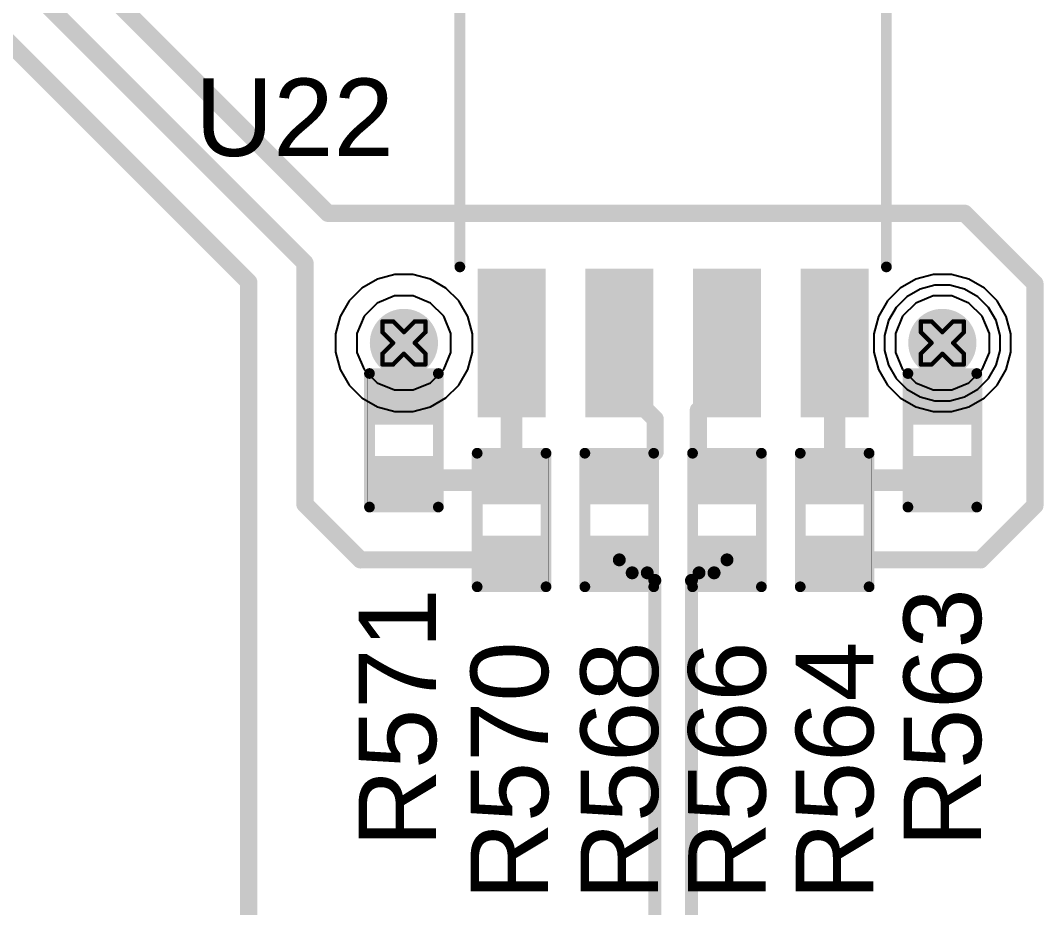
# Model space of a CAD drawing. Header units: inches. Extents: x 0 to 5379, y 0 to 5429.
# Drawn here: x 142.04 to 154.1, y 118.15 to 128.61 of the extents above; entities that cross this region are included whole.
import ezdxf

# ---------------------------------------------------------------- set-up
doc = ezdxf.new("R2010")
doc.units = ezdxf.units.IN
for name, color, linetype in [('Bottom Layer', 5, 'Continuous'), ('Bottom Solder', 6, 'Continuous'), ('Drill Drawing', 1, 'Continuous'), ('GND01', 16, 'Continuous'), ('GND02', 76, 'Continuous'), ('PWR', 156, 'Continuous'), ('SIG 01', 90, 'Continuous'), ('Top Layer', 1, 'Continuous'), ('Top Overlay', 2, 'Continuous'), ('Top Paste', 8, 'Continuous'), ('Top Solder', 216, 'Continuous'), ('Via Holes', 16, 'Continuous')]:
    doc.layers.add(name, color=color, linetype=linetype)
doc.styles.add('Arial', font='', dxfattribs={"height": 0.2})
doc.styles.get('Arial').set_extended_font_data('Arial')

# ---------------------------------------------------------------- blocks, each defined once
blk = doc.blocks.new('SOIC_8_0_154___3_90___W______136')
at = {"layer": 'Top Layer'}
for points in [[(-3.475, 1.605), (-3.475, 2.205), (-1.925, 2.205), (-1.925, 1.605)], [(1.925, 1.605), (1.925, 2.205), (3.475, 2.205), (3.475, 1.605)], [(-3.475, 0.335), (-3.475, 0.935), (-1.925, 0.935), (-1.925, 0.335)], [(1.925, 0.335), (1.925, 0.935), (3.475, 0.935), (3.475, 0.335)], [(-3.475, -0.935), (-3.475, -0.335), (-1.925, -0.335), (-1.925, -0.935)], [(1.925, -0.935), (1.925, -0.335), (3.475, -0.335), (3.475, -0.935)], [(-3.475, -2.205), (-3.475, -1.605), (-1.925, -1.605), (-1.925, -2.205)], [(1.925, -2.205), (1.925, -1.605), (3.475, -1.605), (3.475, -2.205)]]:
    blk.add_hatch(color=1, dxfattribs=at).paths.add_polyline_path(points)
at = {"layer": 'Top Overlay'}
blk.add_hatch(color=2, dxfattribs=at).paths.add_polyline_path([(-1.838, 1.626), (-1.483, 1.626), (-1.483, 2.21), (-1.838, 2.21)])
at = {"layer": 'Top Paste'}
for points in [[(-3.475, 1.605), (-3.475, 2.205), (-1.925, 2.205), (-1.925, 1.605)], [(1.925, 1.605), (1.925, 2.205), (3.475, 2.205), (3.475, 1.605)], [(-3.475, 0.335), (-3.475, 0.935), (-1.925, 0.935), (-1.925, 0.335)], [(1.925, 0.335), (1.925, 0.935), (3.475, 0.935), (3.475, 0.335)], [(-3.475, -0.935), (-3.475, -0.335), (-1.925, -0.335), (-1.925, -0.935)], [(1.925, -0.935), (1.925, -0.335), (3.475, -0.335), (3.475, -0.935)], [(-3.475, -2.205), (-3.475, -1.605), (-1.925, -1.605), (-1.925, -2.205)], [(1.925, -2.205), (1.925, -1.605), (3.475, -1.605), (3.475, -2.205)]]:
    blk.add_hatch(color=8, dxfattribs=at).paths.add_polyline_path(points)
at = {"layer": 'Top Solder'}
for points in [[(-3.577, 1.503), (-3.577, 2.307), (-1.823, 2.307), (-1.823, 1.503)], [(1.823, 1.503), (1.823, 2.307), (3.577, 2.307), (3.577, 1.503)], [(-3.577, 0.233), (-3.577, 1.037), (-1.823, 1.037), (-1.823, 0.233)], [(1.823, 0.233), (1.823, 1.037), (3.577, 1.037), (3.577, 0.233)], [(-3.577, -1.037), (-3.577, -0.233), (-1.823, -0.233), (-1.823, -1.037)], [(1.823, -1.037), (1.823, -0.233), (3.577, -0.233), (3.577, -1.037)], [(-3.577, -2.307), (-3.577, -1.503), (-1.823, -1.503), (-1.823, -2.307)], [(1.823, -2.307), (1.823, -1.503), (3.577, -1.503), (3.577, -2.307)]]:
    blk.add_hatch(color=216, dxfattribs=at).paths.add_polyline_path(points)
at = {"layer": 'Top Overlay'}
for points in [[(1.803, 2.515, 0.127, 0.127, 0), (-1.829, 2.515, 0.127, 0.127, 0)], [(-3.667, 1.93, 0.127, 0.127, 0), (-3.794, 2.057, 0.127, 0.127, 0)], [(-3.794, 1.803, 0.127, 0.127, 0), (-3.794, 2.057, 0.127, 0.127, 0)], [(-3.794, 1.803, 0.127, 0.127, 0), (-3.667, 1.93, 0.127, 0.127, 0)], [(1.803, -2.515, 0.127, 0.127, 0), (-1.829, -2.515, 0.127, 0.127, 0)]]:
    blk.add_lwpolyline(points, format="xyseb", dxfattribs=at)
for points in [[(-1.861, 2.515, 0.0635, 0.0635, 1), (-1.797, 2.515, 0.0635, 0.0635, 1)], [(1.772, 2.515, 0.0635, 0.0635, 1), (1.835, 2.515, 0.0635, 0.0635, 1)], [(-3.826, 2.057, 0.0635, 0.0635, 1), (-3.762, 2.057, 0.0635, 0.0635, 1)], [(-3.826, 2.057, 0.0635, 0.0635, 1), (-3.762, 2.057, 0.0635, 0.0635, 1)], [(-3.699, 1.93, 0.0635, 0.0635, 1), (-3.635, 1.93, 0.0635, 0.0635, 1)], [(-3.699, 1.93, 0.0635, 0.0635, 1), (-3.635, 1.93, 0.0635, 0.0635, 1)], [(-3.826, 1.803, 0.0635, 0.0635, 1), (-3.762, 1.803, 0.0635, 0.0635, 1)], [(-3.826, 1.803, 0.0635, 0.0635, 1), (-3.762, 1.803, 0.0635, 0.0635, 1)], [(-1.861, -2.515, 0.0635, 0.0635, 1), (-1.797, -2.515, 0.0635, 0.0635, 1)], [(1.772, -2.515, 0.0635, 0.0635, 1), (1.835, -2.515, 0.0635, 0.0635, 1)]]:
    blk.add_lwpolyline(points, format="xyseb", close=True, dxfattribs=at)
blk = doc.blocks.new('R___0402_210')
at = {"layer": 'Top Layer'}
for points in [[(-0.699, -0.318), (-0.699, 0.317), (-0.241, 0.317), (-0.241, -0.318)], [(0.241, -0.318), (0.241, 0.317), (0.699, 0.317), (0.699, -0.318)]]:
    blk.add_hatch(color=1, dxfattribs=at).paths.add_polyline_path(points)
at = {"layer": 'Top Paste'}
for points in [[(-0.699, -0.318), (-0.699, 0.317), (-0.241, 0.317), (-0.241, -0.318)], [(0.241, -0.318), (0.241, 0.317), (0.699, 0.317), (0.699, -0.318)]]:
    blk.add_hatch(color=8, dxfattribs=at).paths.add_polyline_path(points)
at = {"layer": 'Top Solder'}
for points in [[(-0.754, -0.373), (-0.754, 0.373), (-0.186, 0.373), (-0.186, -0.373)], [(0.186, -0.373), (0.186, 0.373), (0.754, 0.373), (0.754, -0.373)]]:
    blk.add_hatch(color=216, dxfattribs=at).paths.add_polyline_path(points)
at = {"layer": 'Top Overlay'}
for points in [[(0.787, 0.406, 0.127, 0.127, 0), (-0.787, 0.406, 0.127, 0.127, 0)], [(-0.787, -0.406, 0.127, 0.127, 0), (-0.787, 0.406, 0.127, 0.127, 0)], [(0.787, -0.406, 0.127, 0.127, 0), (0.787, 0.406, 0.127, 0.127, 0)], [(0.787, -0.406, 0.127, 0.127, 0), (-0.787, -0.406, 0.127, 0.127, 0)], [(0.813, -0.432, 0.00323, 0.00323, 0), (-0.813, -0.432, 0.00323, 0.00323, 0)]]:
    blk.add_lwpolyline(points, format="xyseb", dxfattribs=at)
for points in [[(-0.819, 0.406, 0.0635, 0.0635, 1), (-0.756, 0.406, 0.0635, 0.0635, 1)], [(-0.819, 0.406, 0.0635, 0.0635, 1), (-0.756, 0.406, 0.0635, 0.0635, 1)], [(0.756, 0.406, 0.0635, 0.0635, 1), (0.819, 0.406, 0.0635, 0.0635, 1)], [(0.756, 0.406, 0.0635, 0.0635, 1), (0.819, 0.406, 0.0635, 0.0635, 1)], [(-0.819, -0.406, 0.0635, 0.0635, 1), (-0.756, -0.406, 0.0635, 0.0635, 1)], [(-0.819, -0.406, 0.0635, 0.0635, 1), (-0.756, -0.406, 0.0635, 0.0635, 1)], [(0.756, -0.406, 0.0635, 0.0635, 1), (0.819, -0.406, 0.0635, 0.0635, 1)], [(0.756, -0.406, 0.0635, 0.0635, 1), (0.819, -0.406, 0.0635, 0.0635, 1)], [(-0.814, -0.432, 0.00161, 0.00161, 1), (-0.812, -0.432, 0.00161, 0.00161, 1)], [(0.812, -0.432, 0.00161, 0.00161, 1), (0.814, -0.432, 0.00161, 0.00161, 1)]]:
    blk.add_lwpolyline(points, format="xyseb", close=True, dxfattribs=at)
blk = doc.blocks.new('R___0402_211')
at = {"layer": 'Top Layer'}
for points in [[(-0.699, -0.318), (-0.699, 0.318), (-0.241, 0.318), (-0.241, -0.318)], [(0.241, -0.318), (0.241, 0.318), (0.699, 0.318), (0.699, -0.318)]]:
    blk.add_hatch(color=1, dxfattribs=at).paths.add_polyline_path(points)
at = {"layer": 'Top Paste'}
for points in [[(-0.699, -0.318), (-0.699, 0.318), (-0.241, 0.318), (-0.241, -0.318)], [(0.241, -0.318), (0.241, 0.318), (0.699, 0.318), (0.699, -0.318)]]:
    blk.add_hatch(color=8, dxfattribs=at).paths.add_polyline_path(points)
at = {"layer": 'Top Solder'}
for points in [[(-0.754, -0.373), (-0.754, 0.373), (-0.186, 0.373), (-0.186, -0.373)], [(0.186, -0.373), (0.186, 0.373), (0.754, 0.373), (0.754, -0.373)]]:
    blk.add_hatch(color=216, dxfattribs=at).paths.add_polyline_path(points)
at = {"layer": 'Top Overlay'}
for points in [[(-0.787, 0.406, 0.127, 0.127, 0), (0.787, 0.406, 0.127, 0.127, 0)], [(-0.787, 0.406, 0.127, 0.127, 0), (-0.787, -0.406, 0.127, 0.127, 0)], [(0.787, 0.406, 0.127, 0.127, 0), (0.787, -0.406, 0.127, 0.127, 0)], [(-0.787, -0.406, 0.127, 0.127, 0), (0.787, -0.406, 0.127, 0.127, 0)], [(-0.813, -0.432, 0.00323, 0.00323, 0), (0.813, -0.432, 0.00323, 0.00323, 0)]]:
    blk.add_lwpolyline(points, format="xyseb", dxfattribs=at)
for points in [[(-0.819, 0.406, 0.0635, 0.0635, 1), (-0.756, 0.406, 0.0635, 0.0635, 1)], [(-0.819, 0.406, 0.0635, 0.0635, 1), (-0.756, 0.406, 0.0635, 0.0635, 1)], [(0.756, 0.406, 0.0635, 0.0635, 1), (0.819, 0.406, 0.0635, 0.0635, 1)], [(0.756, 0.406, 0.0635, 0.0635, 1), (0.819, 0.406, 0.0635, 0.0635, 1)], [(-0.819, -0.406, 0.0635, 0.0635, 1), (-0.756, -0.406, 0.0635, 0.0635, 1)], [(-0.819, -0.406, 0.0635, 0.0635, 1), (-0.756, -0.406, 0.0635, 0.0635, 1)], [(0.756, -0.406, 0.0635, 0.0635, 1), (0.819, -0.406, 0.0635, 0.0635, 1)], [(0.756, -0.406, 0.0635, 0.0635, 1), (0.819, -0.406, 0.0635, 0.0635, 1)], [(-0.814, -0.432, 0.00161, 0.00161, 1), (-0.812, -0.432, 0.00161, 0.00161, 1)], [(0.812, -0.432, 0.00161, 0.00161, 1), (0.814, -0.432, 0.00161, 0.00161, 1)]]:
    blk.add_lwpolyline(points, format="xyseb", close=True, dxfattribs=at)
blk = doc.blocks.new('R___0402_212')
at = {"layer": 'Top Layer'}
for points in [[(-0.699, -0.318), (-0.699, 0.317), (-0.241, 0.317), (-0.241, -0.318)], [(0.241, -0.318), (0.241, 0.317), (0.699, 0.317), (0.699, -0.318)]]:
    blk.add_hatch(color=1, dxfattribs=at).paths.add_polyline_path(points)
at = {"layer": 'Top Paste'}
for points in [[(-0.699, -0.318), (-0.699, 0.317), (-0.241, 0.317), (-0.241, -0.318)], [(0.241, -0.318), (0.241, 0.317), (0.699, 0.317), (0.699, -0.318)]]:
    blk.add_hatch(color=8, dxfattribs=at).paths.add_polyline_path(points)
at = {"layer": 'Top Solder'}
for points in [[(-0.754, -0.373), (-0.754, 0.373), (-0.186, 0.373), (-0.186, -0.373)], [(0.186, -0.373), (0.186, 0.373), (0.754, 0.373), (0.754, -0.373)]]:
    blk.add_hatch(color=216, dxfattribs=at).paths.add_polyline_path(points)
at = {"layer": 'Top Overlay'}
for points in [[(0.787, 0.406, 0.127, 0.127, 0), (-0.787, 0.406, 0.127, 0.127, 0)], [(-0.787, -0.406, 0.127, 0.127, 0), (-0.787, 0.406, 0.127, 0.127, 0)], [(0.787, -0.406, 0.127, 0.127, 0), (0.787, 0.406, 0.127, 0.127, 0)], [(0.787, -0.406, 0.127, 0.127, 0), (-0.787, -0.406, 0.127, 0.127, 0)], [(0.813, -0.432, 0.00323, 0.00323, 0), (-0.813, -0.432, 0.00323, 0.00323, 0)]]:
    blk.add_lwpolyline(points, format="xyseb", dxfattribs=at)
for points in [[(-0.819, 0.406, 0.0635, 0.0635, 1), (-0.756, 0.406, 0.0635, 0.0635, 1)], [(-0.819, 0.406, 0.0635, 0.0635, 1), (-0.756, 0.406, 0.0635, 0.0635, 1)], [(0.756, 0.406, 0.0635, 0.0635, 1), (0.819, 0.406, 0.0635, 0.0635, 1)], [(0.756, 0.406, 0.0635, 0.0635, 1), (0.819, 0.406, 0.0635, 0.0635, 1)], [(-0.819, -0.406, 0.0635, 0.0635, 1), (-0.756, -0.406, 0.0635, 0.0635, 1)], [(-0.819, -0.406, 0.0635, 0.0635, 1), (-0.756, -0.406, 0.0635, 0.0635, 1)], [(0.756, -0.406, 0.0635, 0.0635, 1), (0.819, -0.406, 0.0635, 0.0635, 1)], [(0.756, -0.406, 0.0635, 0.0635, 1), (0.819, -0.406, 0.0635, 0.0635, 1)], [(-0.814, -0.432, 0.00161, 0.00161, 1), (-0.812, -0.432, 0.00161, 0.00161, 1)], [(0.812, -0.432, 0.00161, 0.00161, 1), (0.814, -0.432, 0.00161, 0.00161, 1)]]:
    blk.add_lwpolyline(points, format="xyseb", close=True, dxfattribs=at)
blk = doc.blocks.new('R___0402_214')
at = {"layer": 'Top Layer'}
for points in [[(-0.699, -0.318), (-0.699, 0.317), (-0.241, 0.317), (-0.241, -0.318)], [(0.241, -0.318), (0.241, 0.317), (0.699, 0.317), (0.699, -0.318)]]:
    blk.add_hatch(color=1, dxfattribs=at).paths.add_polyline_path(points)
at = {"layer": 'Top Paste'}
for points in [[(-0.699, -0.318), (-0.699, 0.317), (-0.241, 0.317), (-0.241, -0.318)], [(0.241, -0.318), (0.241, 0.317), (0.699, 0.317), (0.699, -0.318)]]:
    blk.add_hatch(color=8, dxfattribs=at).paths.add_polyline_path(points)
at = {"layer": 'Top Solder'}
for points in [[(-0.754, -0.373), (-0.754, 0.373), (-0.186, 0.373), (-0.186, -0.373)], [(0.186, -0.373), (0.186, 0.373), (0.754, 0.373), (0.754, -0.373)]]:
    blk.add_hatch(color=216, dxfattribs=at).paths.add_polyline_path(points)
at = {"layer": 'Top Overlay'}
for points in [[(0.787, 0.406, 0.127, 0.127, 0), (-0.787, 0.406, 0.127, 0.127, 0)], [(-0.787, -0.406, 0.127, 0.127, 0), (-0.787, 0.406, 0.127, 0.127, 0)], [(0.787, -0.406, 0.127, 0.127, 0), (0.787, 0.406, 0.127, 0.127, 0)], [(0.787, -0.406, 0.127, 0.127, 0), (-0.787, -0.406, 0.127, 0.127, 0)], [(0.813, -0.432, 0.00323, 0.00323, 0), (-0.813, -0.432, 0.00323, 0.00323, 0)]]:
    blk.add_lwpolyline(points, format="xyseb", dxfattribs=at)
for points in [[(-0.819, 0.406, 0.0635, 0.0635, 1), (-0.756, 0.406, 0.0635, 0.0635, 1)], [(-0.819, 0.406, 0.0635, 0.0635, 1), (-0.756, 0.406, 0.0635, 0.0635, 1)], [(0.756, 0.406, 0.0635, 0.0635, 1), (0.819, 0.406, 0.0635, 0.0635, 1)], [(0.756, 0.406, 0.0635, 0.0635, 1), (0.819, 0.406, 0.0635, 0.0635, 1)], [(-0.819, -0.406, 0.0635, 0.0635, 1), (-0.756, -0.406, 0.0635, 0.0635, 1)], [(-0.819, -0.406, 0.0635, 0.0635, 1), (-0.756, -0.406, 0.0635, 0.0635, 1)], [(0.756, -0.406, 0.0635, 0.0635, 1), (0.819, -0.406, 0.0635, 0.0635, 1)], [(0.756, -0.406, 0.0635, 0.0635, 1), (0.819, -0.406, 0.0635, 0.0635, 1)], [(-0.814, -0.432, 0.00161, 0.00161, 1), (-0.812, -0.432, 0.00161, 0.00161, 1)], [(0.812, -0.432, 0.00161, 0.00161, 1), (0.814, -0.432, 0.00161, 0.00161, 1)]]:
    blk.add_lwpolyline(points, format="xyseb", close=True, dxfattribs=at)
blk = doc.blocks.new('R___0402_216')
at = {"layer": 'Top Layer'}
for points in [[(-0.699, -0.318), (-0.699, 0.318), (-0.241, 0.318), (-0.241, -0.318)], [(0.241, -0.318), (0.241, 0.318), (0.699, 0.318), (0.699, -0.318)]]:
    blk.add_hatch(color=1, dxfattribs=at).paths.add_polyline_path(points)
at = {"layer": 'Top Paste'}
for points in [[(-0.699, -0.318), (-0.699, 0.318), (-0.241, 0.318), (-0.241, -0.318)], [(0.241, -0.318), (0.241, 0.318), (0.699, 0.318), (0.699, -0.318)]]:
    blk.add_hatch(color=8, dxfattribs=at).paths.add_polyline_path(points)
at = {"layer": 'Top Solder'}
for points in [[(-0.754, -0.373), (-0.754, 0.373), (-0.186, 0.373), (-0.186, -0.373)], [(0.186, -0.373), (0.186, 0.373), (0.754, 0.373), (0.754, -0.373)]]:
    blk.add_hatch(color=216, dxfattribs=at).paths.add_polyline_path(points)
at = {"layer": 'Top Overlay'}
for points in [[(-0.787, 0.406, 0.127, 0.127, 0), (0.787, 0.406, 0.127, 0.127, 0)], [(-0.787, 0.406, 0.127, 0.127, 0), (-0.787, -0.406, 0.127, 0.127, 0)], [(0.787, 0.406, 0.127, 0.127, 0), (0.787, -0.406, 0.127, 0.127, 0)], [(-0.787, -0.406, 0.127, 0.127, 0), (0.787, -0.406, 0.127, 0.127, 0)], [(-0.813, -0.432, 0.00323, 0.00323, 0), (0.813, -0.432, 0.00323, 0.00323, 0)]]:
    blk.add_lwpolyline(points, format="xyseb", dxfattribs=at)
for points in [[(-0.819, 0.406, 0.0635, 0.0635, 1), (-0.756, 0.406, 0.0635, 0.0635, 1)], [(-0.819, 0.406, 0.0635, 0.0635, 1), (-0.756, 0.406, 0.0635, 0.0635, 1)], [(0.756, 0.406, 0.0635, 0.0635, 1), (0.819, 0.406, 0.0635, 0.0635, 1)], [(0.756, 0.406, 0.0635, 0.0635, 1), (0.819, 0.406, 0.0635, 0.0635, 1)], [(-0.819, -0.406, 0.0635, 0.0635, 1), (-0.756, -0.406, 0.0635, 0.0635, 1)], [(-0.819, -0.406, 0.0635, 0.0635, 1), (-0.756, -0.406, 0.0635, 0.0635, 1)], [(0.756, -0.406, 0.0635, 0.0635, 1), (0.819, -0.406, 0.0635, 0.0635, 1)], [(0.756, -0.406, 0.0635, 0.0635, 1), (0.819, -0.406, 0.0635, 0.0635, 1)], [(-0.814, -0.432, 0.00161, 0.00161, 1), (-0.812, -0.432, 0.00161, 0.00161, 1)], [(0.812, -0.432, 0.00161, 0.00161, 1), (0.814, -0.432, 0.00161, 0.00161, 1)]]:
    blk.add_lwpolyline(points, format="xyseb", close=True, dxfattribs=at)
blk = doc.blocks.new('R___0402_217')
at = {"layer": 'Top Layer'}
for points in [[(-0.699, -0.318), (-0.699, 0.318), (-0.241, 0.318), (-0.241, -0.318)], [(0.241, -0.318), (0.241, 0.318), (0.699, 0.318), (0.699, -0.318)]]:
    blk.add_hatch(color=1, dxfattribs=at).paths.add_polyline_path(points)
at = {"layer": 'Top Paste'}
for points in [[(-0.699, -0.318), (-0.699, 0.318), (-0.241, 0.318), (-0.241, -0.318)], [(0.241, -0.318), (0.241, 0.318), (0.699, 0.318), (0.699, -0.318)]]:
    blk.add_hatch(color=8, dxfattribs=at).paths.add_polyline_path(points)
at = {"layer": 'Top Solder'}
for points in [[(-0.754, -0.373), (-0.754, 0.373), (-0.186, 0.373), (-0.186, -0.373)], [(0.186, -0.373), (0.186, 0.373), (0.754, 0.373), (0.754, -0.373)]]:
    blk.add_hatch(color=216, dxfattribs=at).paths.add_polyline_path(points)
at = {"layer": 'Top Overlay'}
for points in [[(-0.787, 0.406, 0.127, 0.127, 0), (0.787, 0.406, 0.127, 0.127, 0)], [(-0.787, 0.406, 0.127, 0.127, 0), (-0.787, -0.406, 0.127, 0.127, 0)], [(0.787, 0.406, 0.127, 0.127, 0), (0.787, -0.406, 0.127, 0.127, 0)], [(-0.787, -0.406, 0.127, 0.127, 0), (0.787, -0.406, 0.127, 0.127, 0)], [(-0.813, -0.432, 0.00323, 0.00323, 0), (0.813, -0.432, 0.00323, 0.00323, 0)]]:
    blk.add_lwpolyline(points, format="xyseb", dxfattribs=at)
for points in [[(-0.819, 0.406, 0.0635, 0.0635, 1), (-0.756, 0.406, 0.0635, 0.0635, 1)], [(-0.819, 0.406, 0.0635, 0.0635, 1), (-0.756, 0.406, 0.0635, 0.0635, 1)], [(0.756, 0.406, 0.0635, 0.0635, 1), (0.819, 0.406, 0.0635, 0.0635, 1)], [(0.756, 0.406, 0.0635, 0.0635, 1), (0.819, 0.406, 0.0635, 0.0635, 1)], [(-0.819, -0.406, 0.0635, 0.0635, 1), (-0.756, -0.406, 0.0635, 0.0635, 1)], [(-0.819, -0.406, 0.0635, 0.0635, 1), (-0.756, -0.406, 0.0635, 0.0635, 1)], [(0.756, -0.406, 0.0635, 0.0635, 1), (0.819, -0.406, 0.0635, 0.0635, 1)], [(0.756, -0.406, 0.0635, 0.0635, 1), (0.819, -0.406, 0.0635, 0.0635, 1)], [(-0.814, -0.432, 0.00161, 0.00161, 1), (-0.812, -0.432, 0.00161, 0.00161, 1)], [(0.812, -0.432, 0.00161, 0.00161, 1), (0.814, -0.432, 0.00161, 0.00161, 1)]]:
    blk.add_lwpolyline(points, format="xyseb", close=True, dxfattribs=at)

msp = doc.modelspace()

# ---------------------------------------------------------------- hatches: boundary and pattern name
at = {"layer": 'Bottom Layer'}
h = msp.add_hatch(color=5, dxfattribs=at)
edge = h.paths.add_edge_path()
edge.add_arc((146.559, 124.811), 0.3, 0, 360)
h = msp.add_hatch(color=5, dxfattribs=at)
edge = h.paths.add_edge_path()
edge.add_arc((152.909, 124.811), 0.3, 0, 360)
at = {"layer": 'Bottom Solder'}
h = msp.add_hatch(color=6, dxfattribs=at)
edge = h.paths.add_edge_path()
edge.add_arc((146.559, 124.811), 0.402, 0, 360)
h = msp.add_hatch(color=6, dxfattribs=at)
edge = h.paths.add_edge_path()
edge.add_arc((152.909, 124.811), 0.402, 0, 360)
at = {"layer": 'GND01'}
h = msp.add_hatch(color=16, dxfattribs=at)
edge = h.paths.add_edge_path()
edge.add_arc((146.559, 124.811), 0.3, 0, 360)
h = msp.add_hatch(color=16, dxfattribs=at)
edge = h.paths.add_edge_path()
edge.add_arc((152.909, 124.811), 0.3, 0, 360)
at = {"layer": 'GND02'}
h = msp.add_hatch(color=76, dxfattribs=at)
edge = h.paths.add_edge_path()
edge.add_arc((146.559, 124.811), 0.3, 0, 360)
h = msp.add_hatch(color=76, dxfattribs=at)
edge = h.paths.add_edge_path()
edge.add_arc((152.909, 124.811), 0.3, 0, 360)
at = {"layer": 'PWR'}
h = msp.add_hatch(color=156, dxfattribs=at)
edge = h.paths.add_edge_path()
edge.add_arc((146.559, 124.811), 0.3, 0, 360)
h = msp.add_hatch(color=156, dxfattribs=at)
edge = h.paths.add_edge_path()
edge.add_arc((152.909, 124.811), 0.3, 0, 360)
at = {"layer": 'SIG 01'}
h = msp.add_hatch(color=90, dxfattribs=at)
edge = h.paths.add_edge_path()
edge.add_arc((146.559, 124.811), 0.3, 0, 360)
h = msp.add_hatch(color=90, dxfattribs=at)
edge = h.paths.add_edge_path()
edge.add_arc((152.909, 124.811), 0.3, 0, 360)
at = {"layer": 'Top Layer'}
h = msp.add_hatch(color=1, dxfattribs=at)
edge = h.paths.add_edge_path()
edge.add_arc((146.559, 124.811), 0.3, 0, 360)
h = msp.add_hatch(color=1, dxfattribs=at)
edge = h.paths.add_edge_path()
edge.add_arc((152.909, 124.811), 0.3, 0, 360)
at = {"layer": 'Top Solder'}
h = msp.add_hatch(color=216, dxfattribs=at)
edge = h.paths.add_edge_path()
edge.add_arc((146.559, 124.811), 0.402, 0, 360)
h = msp.add_hatch(color=216, dxfattribs=at)
edge = h.paths.add_edge_path()
edge.add_arc((152.909, 124.811), 0.402, 0, 360)
at = {"layer": 'Via Holes'}
h = msp.add_hatch(color=7, dxfattribs=at)
edge = h.paths.add_edge_path()
edge.add_arc((146.559, 124.811), 0.15, 0, 360)
h = msp.add_hatch(color=7, dxfattribs=at)
edge = h.paths.add_edge_path()
edge.add_arc((152.909, 124.811), 0.15, 0, 360)

# ---------------------------------------------------------------- linework, layer by layer
at = {"layer": 'Bottom Layer'}
for p, q in [((146.453, 125.619), (146.247, 125.564)), ((146.665, 125.619), (146.453, 125.619)), ((146.871, 125.564), (146.665, 125.619)), ((152.803, 125.619), (152.597, 125.564)), ((153.015, 125.619), (152.803, 125.619)), ((153.221, 125.564), (153.015, 125.619)), ((146.247, 125.564), (146.063, 125.457)), ((147.055, 125.457), (146.871, 125.564)), ((152.597, 125.564), (152.413, 125.457)), ((153.405, 125.457), (153.221, 125.564)), ((146.063, 125.457), (145.912, 125.307)), ((147.206, 125.307), (147.055, 125.457)), ((152.413, 125.457), (152.262, 125.307)), ((153.556, 125.307), (153.405, 125.457)), ((145.912, 125.307), (145.806, 125.123)), ((147.312, 125.123), (147.206, 125.307)), ((152.262, 125.307), (152.156, 125.123)), ((153.662, 125.123), (153.556, 125.307)), ((145.806, 125.123), (145.751, 124.917)), ((147.367, 124.917), (147.312, 125.123)), ((152.156, 125.123), (152.101, 124.917)), ((153.717, 124.917), (153.662, 125.123)), ((145.751, 124.917), (145.751, 124.704)), ((147.367, 124.704), (147.367, 124.917)), ((152.101, 124.917), (152.101, 124.704)), ((153.717, 124.704), (153.717, 124.917)), ((145.751, 124.704), (145.806, 124.499)), ((147.312, 124.499), (147.367, 124.704)), ((152.101, 124.704), (152.156, 124.499)), ((153.662, 124.499), (153.717, 124.704)), ((145.806, 124.499), (145.912, 124.315)), ((147.206, 124.315), (147.312, 124.499)), ((152.156, 124.499), (152.262, 124.315)), ((153.556, 124.315), (153.662, 124.499)), ((145.912, 124.315), (146.063, 124.164)), ((147.055, 124.164), (147.206, 124.315)), ((152.262, 124.315), (152.413, 124.164)), ((153.405, 124.164), (153.556, 124.315)), ((146.063, 124.164), (146.247, 124.058)), ((146.871, 124.058), (147.055, 124.164)), ((152.413, 124.164), (152.597, 124.058)), ((153.221, 124.058), (153.405, 124.164)), ((146.247, 124.058), (146.453, 124.003)), ((146.665, 124.003), (146.871, 124.058)), ((152.597, 124.058), (152.803, 124.003)), ((153.015, 124.003), (153.221, 124.058)), ((146.453, 124.003), (146.665, 124.003)), ((152.803, 124.003), (153.015, 124.003))]:
    msp.add_line(p, q, dxfattribs=at)
at = {"layer": 'Drill Drawing'}
for points in [[(146.305, 124.938, 0.0508, 0.0508, 0), (146.305, 125.065, 0.0508, 0.0508, 0)], [(146.305, 125.065, 0.0508, 0.0508, 0), (146.432, 125.065, 0.0508, 0.0508, 0)], [(146.432, 125.065, 0.0508, 0.0508, 0), (146.559, 124.938, 0.0508, 0.0508, 0)], [(146.559, 124.938, 0.0508, 0.0508, 0), (146.686, 125.065, 0.0508, 0.0508, 0)], [(146.686, 125.065, 0.0508, 0.0508, 0), (146.813, 125.065, 0.0508, 0.0508, 0)], [(146.813, 124.938, 0.0508, 0.0508, 0), (146.813, 125.065, 0.0508, 0.0508, 0)], [(152.655, 124.938, 0.0508, 0.0508, 0), (152.655, 125.065, 0.0508, 0.0508, 0)], [(152.655, 125.065, 0.0508, 0.0508, 0), (152.782, 125.065, 0.0508, 0.0508, 0)], [(152.782, 125.065, 0.0508, 0.0508, 0), (152.909, 124.938, 0.0508, 0.0508, 0)], [(152.909, 124.938, 0.0508, 0.0508, 0), (153.036, 125.065, 0.0508, 0.0508, 0)], [(153.036, 125.065, 0.0508, 0.0508, 0), (153.163, 125.065, 0.0508, 0.0508, 0)], [(153.163, 124.938, 0.0508, 0.0508, 0), (153.163, 125.065, 0.0508, 0.0508, 0)], [(146.305, 124.938, 0.0508, 0.0508, 0), (146.432, 124.811, 0.0508, 0.0508, 0)], [(146.686, 124.811, 0.0508, 0.0508, 0), (146.813, 124.938, 0.0508, 0.0508, 0)], [(152.655, 124.938, 0.0508, 0.0508, 0), (152.782, 124.811, 0.0508, 0.0508, 0)], [(153.036, 124.811, 0.0508, 0.0508, 0), (153.163, 124.938, 0.0508, 0.0508, 0)], [(146.305, 124.684, 0.0508, 0.0508, 0), (146.432, 124.811, 0.0508, 0.0508, 0)], [(146.686, 124.811, 0.0508, 0.0508, 0), (146.813, 124.684, 0.0508, 0.0508, 0)], [(152.655, 124.684, 0.0508, 0.0508, 0), (152.782, 124.811, 0.0508, 0.0508, 0)], [(153.036, 124.811, 0.0508, 0.0508, 0), (153.163, 124.684, 0.0508, 0.0508, 0)], [(146.305, 124.557, 0.0508, 0.0508, 0), (146.305, 124.684, 0.0508, 0.0508, 0)], [(146.432, 124.557, 0.0508, 0.0508, 0), (146.559, 124.684, 0.0508, 0.0508, 0)], [(146.559, 124.684, 0.0508, 0.0508, 0), (146.686, 124.557, 0.0508, 0.0508, 0)], [(146.813, 124.557, 0.0508, 0.0508, 0), (146.813, 124.684, 0.0508, 0.0508, 0)], [(152.655, 124.557, 0.0508, 0.0508, 0), (152.655, 124.684, 0.0508, 0.0508, 0)], [(152.782, 124.557, 0.0508, 0.0508, 0), (152.909, 124.684, 0.0508, 0.0508, 0)], [(152.909, 124.684, 0.0508, 0.0508, 0), (153.036, 124.557, 0.0508, 0.0508, 0)], [(153.163, 124.557, 0.0508, 0.0508, 0), (153.163, 124.684, 0.0508, 0.0508, 0)], [(146.305, 124.557, 0.0508, 0.0508, 0), (146.432, 124.557, 0.0508, 0.0508, 0)], [(146.686, 124.557, 0.0508, 0.0508, 0), (146.813, 124.557, 0.0508, 0.0508, 0)], [(152.655, 124.557, 0.0508, 0.0508, 0), (152.782, 124.557, 0.0508, 0.0508, 0)], [(153.036, 124.557, 0.0508, 0.0508, 0), (153.163, 124.557, 0.0508, 0.0508, 0)]]:
    msp.add_lwpolyline(points, format="xyseb", dxfattribs=at)
for points in [[(146.292, 125.065, 0.0254, 0.0254, 1), (146.318, 125.065, 0.0254, 0.0254, 1)], [(146.292, 125.065, 0.0254, 0.0254, 1), (146.318, 125.065, 0.0254, 0.0254, 1)], [(146.419, 125.065, 0.0254, 0.0254, 1), (146.445, 125.065, 0.0254, 0.0254, 1)], [(146.419, 125.065, 0.0254, 0.0254, 1), (146.445, 125.065, 0.0254, 0.0254, 1)], [(146.673, 125.065, 0.0254, 0.0254, 1), (146.699, 125.065, 0.0254, 0.0254, 1)], [(146.673, 125.065, 0.0254, 0.0254, 1), (146.699, 125.065, 0.0254, 0.0254, 1)], [(146.8, 125.065, 0.0254, 0.0254, 1), (146.826, 125.065, 0.0254, 0.0254, 1)], [(146.8, 125.065, 0.0254, 0.0254, 1), (146.826, 125.065, 0.0254, 0.0254, 1)], [(152.642, 125.065, 0.0254, 0.0254, 1), (152.668, 125.065, 0.0254, 0.0254, 1)], [(152.642, 125.065, 0.0254, 0.0254, 1), (152.668, 125.065, 0.0254, 0.0254, 1)], [(152.769, 125.065, 0.0254, 0.0254, 1), (152.795, 125.065, 0.0254, 0.0254, 1)], [(152.769, 125.065, 0.0254, 0.0254, 1), (152.795, 125.065, 0.0254, 0.0254, 1)], [(153.023, 125.065, 0.0254, 0.0254, 1), (153.049, 125.065, 0.0254, 0.0254, 1)], [(153.023, 125.065, 0.0254, 0.0254, 1), (153.049, 125.065, 0.0254, 0.0254, 1)], [(153.15, 125.065, 0.0254, 0.0254, 1), (153.176, 125.065, 0.0254, 0.0254, 1)], [(153.15, 125.065, 0.0254, 0.0254, 1), (153.176, 125.065, 0.0254, 0.0254, 1)], [(146.292, 124.938, 0.0254, 0.0254, 1), (146.318, 124.938, 0.0254, 0.0254, 1)], [(146.292, 124.938, 0.0254, 0.0254, 1), (146.318, 124.938, 0.0254, 0.0254, 1)], [(146.546, 124.938, 0.0254, 0.0254, 1), (146.572, 124.938, 0.0254, 0.0254, 1)], [(146.546, 124.938, 0.0254, 0.0254, 1), (146.572, 124.938, 0.0254, 0.0254, 1)], [(146.8, 124.938, 0.0254, 0.0254, 1), (146.826, 124.938, 0.0254, 0.0254, 1)], [(146.8, 124.938, 0.0254, 0.0254, 1), (146.826, 124.938, 0.0254, 0.0254, 1)], [(152.642, 124.938, 0.0254, 0.0254, 1), (152.668, 124.938, 0.0254, 0.0254, 1)], [(152.642, 124.938, 0.0254, 0.0254, 1), (152.668, 124.938, 0.0254, 0.0254, 1)], [(152.896, 124.938, 0.0254, 0.0254, 1), (152.922, 124.938, 0.0254, 0.0254, 1)], [(152.896, 124.938, 0.0254, 0.0254, 1), (152.922, 124.938, 0.0254, 0.0254, 1)], [(153.15, 124.938, 0.0254, 0.0254, 1), (153.176, 124.938, 0.0254, 0.0254, 1)], [(153.15, 124.938, 0.0254, 0.0254, 1), (153.176, 124.938, 0.0254, 0.0254, 1)], [(146.419, 124.811, 0.0254, 0.0254, 1), (146.445, 124.811, 0.0254, 0.0254, 1)], [(146.419, 124.811, 0.0254, 0.0254, 1), (146.445, 124.811, 0.0254, 0.0254, 1)], [(146.673, 124.811, 0.0254, 0.0254, 1), (146.699, 124.811, 0.0254, 0.0254, 1)], [(146.673, 124.811, 0.0254, 0.0254, 1), (146.699, 124.811, 0.0254, 0.0254, 1)], [(152.769, 124.811, 0.0254, 0.0254, 1), (152.795, 124.811, 0.0254, 0.0254, 1)], [(152.769, 124.811, 0.0254, 0.0254, 1), (152.795, 124.811, 0.0254, 0.0254, 1)], [(153.023, 124.811, 0.0254, 0.0254, 1), (153.049, 124.811, 0.0254, 0.0254, 1)], [(153.023, 124.811, 0.0254, 0.0254, 1), (153.049, 124.811, 0.0254, 0.0254, 1)], [(146.292, 124.684, 0.0254, 0.0254, 1), (146.318, 124.684, 0.0254, 0.0254, 1)], [(146.292, 124.684, 0.0254, 0.0254, 1), (146.318, 124.684, 0.0254, 0.0254, 1)], [(146.546, 124.684, 0.0254, 0.0254, 1), (146.572, 124.684, 0.0254, 0.0254, 1)], [(146.546, 124.684, 0.0254, 0.0254, 1), (146.572, 124.684, 0.0254, 0.0254, 1)], [(146.8, 124.684, 0.0254, 0.0254, 1), (146.826, 124.684, 0.0254, 0.0254, 1)], [(146.8, 124.684, 0.0254, 0.0254, 1), (146.826, 124.684, 0.0254, 0.0254, 1)], [(152.642, 124.684, 0.0254, 0.0254, 1), (152.668, 124.684, 0.0254, 0.0254, 1)], [(152.642, 124.684, 0.0254, 0.0254, 1), (152.668, 124.684, 0.0254, 0.0254, 1)], [(152.896, 124.684, 0.0254, 0.0254, 1), (152.922, 124.684, 0.0254, 0.0254, 1)], [(152.896, 124.684, 0.0254, 0.0254, 1), (152.922, 124.684, 0.0254, 0.0254, 1)], [(153.15, 124.684, 0.0254, 0.0254, 1), (153.176, 124.684, 0.0254, 0.0254, 1)], [(153.15, 124.684, 0.0254, 0.0254, 1), (153.176, 124.684, 0.0254, 0.0254, 1)], [(146.292, 124.557, 0.0254, 0.0254, 1), (146.318, 124.557, 0.0254, 0.0254, 1)], [(146.292, 124.557, 0.0254, 0.0254, 1), (146.318, 124.557, 0.0254, 0.0254, 1)], [(146.419, 124.557, 0.0254, 0.0254, 1), (146.445, 124.557, 0.0254, 0.0254, 1)], [(146.419, 124.557, 0.0254, 0.0254, 1), (146.445, 124.557, 0.0254, 0.0254, 1)], [(146.673, 124.557, 0.0254, 0.0254, 1), (146.699, 124.557, 0.0254, 0.0254, 1)], [(146.673, 124.557, 0.0254, 0.0254, 1), (146.699, 124.557, 0.0254, 0.0254, 1)], [(146.8, 124.557, 0.0254, 0.0254, 1), (146.826, 124.557, 0.0254, 0.0254, 1)], [(146.8, 124.557, 0.0254, 0.0254, 1), (146.826, 124.557, 0.0254, 0.0254, 1)], [(152.642, 124.557, 0.0254, 0.0254, 1), (152.668, 124.557, 0.0254, 0.0254, 1)], [(152.642, 124.557, 0.0254, 0.0254, 1), (152.668, 124.557, 0.0254, 0.0254, 1)], [(152.769, 124.557, 0.0254, 0.0254, 1), (152.795, 124.557, 0.0254, 0.0254, 1)], [(152.769, 124.557, 0.0254, 0.0254, 1), (152.795, 124.557, 0.0254, 0.0254, 1)], [(153.023, 124.557, 0.0254, 0.0254, 1), (153.049, 124.557, 0.0254, 0.0254, 1)], [(153.023, 124.557, 0.0254, 0.0254, 1), (153.049, 124.557, 0.0254, 0.0254, 1)], [(153.15, 124.557, 0.0254, 0.0254, 1), (153.176, 124.557, 0.0254, 0.0254, 1)], [(153.15, 124.557, 0.0254, 0.0254, 1), (153.176, 124.557, 0.0254, 0.0254, 1)]]:
    msp.add_lwpolyline(points, format="xyseb", close=True, dxfattribs=at)
at = {"layer": 'GND01'}
for p, q in [((152.799, 125.365), (152.595, 125.28)), ((153.019, 125.365), (152.799, 125.365)), ((153.223, 125.28), (153.019, 125.365)), ((152.595, 125.28), (152.439, 125.125)), ((153.379, 125.125), (153.223, 125.28)), ((152.439, 125.125), (152.355, 124.921)), ((153.463, 124.921), (153.379, 125.125)), ((152.355, 124.921), (152.355, 124.7)), ((153.463, 124.7), (153.463, 124.921)), ((152.355, 124.7), (152.439, 124.497)), ((153.379, 124.497), (153.463, 124.7)), ((152.439, 124.497), (152.595, 124.341)), ((153.223, 124.341), (153.379, 124.497)), ((152.595, 124.341), (152.799, 124.257)), ((153.019, 124.257), (153.223, 124.341)), ((152.799, 124.257), (153.019, 124.257))]:
    msp.add_line(p, q, dxfattribs=at)
at = {"layer": 'GND02'}
for p, q in [((152.799, 125.365), (152.595, 125.28)), ((153.019, 125.365), (152.799, 125.365)), ((153.223, 125.28), (153.019, 125.365)), ((152.595, 125.28), (152.439, 125.125)), ((153.379, 125.125), (153.223, 125.28)), ((152.439, 125.125), (152.355, 124.921)), ((153.463, 124.921), (153.379, 125.125)), ((152.355, 124.921), (152.355, 124.7)), ((153.463, 124.7), (153.463, 124.921)), ((152.355, 124.7), (152.439, 124.497)), ((153.379, 124.497), (153.463, 124.7)), ((152.439, 124.497), (152.595, 124.341)), ((153.223, 124.341), (153.379, 124.497)), ((152.595, 124.341), (152.799, 124.257)), ((153.019, 124.257), (153.223, 124.341)), ((152.799, 124.257), (153.019, 124.257))]:
    msp.add_line(p, q, dxfattribs=at)
at = {"layer": 'PWR'}
for p, q in [((146.449, 125.365), (146.245, 125.28)), ((146.669, 125.365), (146.449, 125.365)), ((146.873, 125.28), (146.669, 125.365)), ((146.245, 125.28), (146.089, 125.125)), ((147.029, 125.125), (146.873, 125.28)), ((146.089, 125.125), (146.005, 124.921)), ((147.113, 124.921), (147.029, 125.125)), ((146.005, 124.921), (146.005, 124.7)), ((147.113, 124.7), (147.113, 124.921)), ((146.005, 124.7), (146.089, 124.497)), ((147.029, 124.497), (147.113, 124.7)), ((146.089, 124.497), (146.245, 124.341)), ((146.873, 124.341), (147.029, 124.497)), ((146.245, 124.341), (146.449, 124.257)), ((146.669, 124.257), (146.873, 124.341)), ((146.449, 124.257), (146.669, 124.257))]:
    msp.add_line(p, q, dxfattribs=at)
at = {"layer": 'SIG 01'}
for p, q in [((152.819, 125.492), (152.646, 125.445)), ((152.999, 125.492), (152.819, 125.492)), ((153.172, 125.445), (152.999, 125.492)), ((152.646, 125.445), (152.491, 125.356)), ((153.327, 125.356), (153.172, 125.445)), ((152.491, 125.356), (152.364, 125.229)), ((153.454, 125.229), (153.327, 125.356)), ((152.364, 125.229), (152.274, 125.074)), ((153.544, 125.074), (153.454, 125.229)), ((152.274, 125.074), (152.228, 124.9)), ((153.59, 124.9), (153.544, 125.074)), ((152.228, 124.9), (152.228, 124.721)), ((153.59, 124.721), (153.59, 124.9)), ((152.228, 124.721), (152.274, 124.548)), ((153.544, 124.548), (153.59, 124.721)), ((152.274, 124.548), (152.364, 124.393)), ((153.454, 124.393), (153.544, 124.548)), ((152.364, 124.393), (152.491, 124.266)), ((153.327, 124.266), (153.454, 124.393)), ((152.491, 124.266), (152.646, 124.176)), ((152.646, 124.176), (152.819, 124.13)), ((152.999, 124.13), (153.172, 124.176)), ((153.172, 124.176), (153.327, 124.266)), ((152.819, 124.13), (152.999, 124.13))]:
    msp.add_line(p, q, dxfattribs=at)
at = {"layer": 'Top Layer'}
for points in [[(142.59, 129.413, 0.203, 0.203, 0), (145.663, 126.34, 0.203, 0.203, 0)], [(142.24, 128.905, 0.203, 0.203, 0), (145.392, 125.753, 0.203, 0.203, 0)], [(141.834, 128.422, 0.203, 0.203, 0), (144.729, 125.527, 0.203, 0.203, 0)], [(145.663, 126.34, 0.203, 0.203, 0), (153.172, 126.34, 0.203, 0.203, 0)], [(153.172, 126.34, 0.203, 0.203, 0), (154.001, 125.511, 0.203, 0.203, 0)], [(145.392, 122.909, 0.203, 0.203, 0), (145.392, 125.753, 0.203, 0.203, 0)], [(144.729, 114.639, 0.203, 0.203, 0), (144.729, 125.527, 0.203, 0.203, 0)], [(154.001, 122.894, 0.203, 0.203, 0), (154.001, 125.511, 0.203, 0.203, 0)], [(146.559, 124.132, 0.254, 0.254, 0), (146.559, 124.811, 0.254, 0.254, 0)], [(147.829, 123.193, 0.254, 0.254, 0), (147.829, 124.811, 0.254, 0.254, 0)], [(149.099, 124.336, 0.203, 0.203, 0), (149.099, 124.811, 0.203, 0.203, 0)], [(150.369, 124.336, 0.203, 0.203, 0), (150.369, 124.811, 0.203, 0.203, 0)], [(151.639, 123.193, 0.254, 0.254, 0), (151.639, 124.811, 0.254, 0.254, 0)], [(152.909, 124.132, 0.254, 0.254, 0), (152.909, 124.811, 0.254, 0.254, 0)], [(149.099, 124.336, 0.203, 0.203, 0), (149.522, 123.912, 0.203, 0.203, 0)], [(150.171, 124.137, 0.203, 0.203, 0), (150.369, 124.336, 0.203, 0.203, 0)], [(150.032, 124.018, 0.203, 0.203, 0), (150.151, 124.137, 0.203, 0.203, 0)], [(150.151, 124.137, 0.203, 0.203, 0), (150.171, 124.137, 0.203, 0.203, 0)], [(150.032, 123.441, 0.203, 0.203, 0), (150.032, 124.018, 0.203, 0.203, 0)], [(149.522, 123.527, 0.203, 0.203, 0), (149.522, 123.912, 0.203, 0.203, 0)], [(149.315, 123.32, 0.203, 0.203, 0), (149.522, 123.527, 0.203, 0.203, 0)], [(150.032, 123.441, 0.203, 0.203, 0), (150.28, 123.193, 0.203, 0.203, 0)], [(146.559, 123.193, 0.254, 0.254, 0), (147.829, 123.193, 0.254, 0.254, 0)], [(149.188, 123.193, 0.203, 0.203, 0), (149.315, 123.32, 0.203, 0.203, 0)], [(149.315, 123.32, 0.203, 0.203, 0), (149.315, 123.32, 0.203, 0.203, 0)], [(151.639, 123.193, 0.254, 0.254, 0), (152.909, 123.193, 0.254, 0.254, 0)], [(149.099, 123.193, 0.203, 0.203, 0), (149.188, 123.193, 0.203, 0.203, 0)], [(150.28, 123.193, 0.203, 0.203, 0), (150.369, 123.193, 0.203, 0.203, 0)], [(145.392, 122.909, 0.203, 0.203, 0), (146.048, 122.253, 0.203, 0.203, 0)], [(153.359, 122.253, 0.203, 0.203, 0), (154.001, 122.894, 0.203, 0.203, 0)], [(146.048, 122.253, 0.203, 0.203, 0), (147.829, 122.253, 0.203, 0.203, 0)], [(151.639, 122.253, 0.203, 0.203, 0), (153.359, 122.253, 0.203, 0.203, 0)], [(149.099, 122.253, 0.152, 0.152, 0), (149.251, 122.1, 0.152, 0.152, 0)], [(150.217, 122.1, 0.152, 0.152, 0), (150.369, 122.253, 0.152, 0.152, 0)], [(149.251, 122.1, 0.152, 0.152, 0), (149.429, 122.1, 0.152, 0.152, 0)], [(149.429, 122.1, 0.152, 0.152, 0), (149.518, 122.011, 0.152, 0.152, 0)], [(149.95, 122.011, 0.152, 0.152, 0), (150.039, 122.1, 0.152, 0.152, 0)], [(150.039, 122.1, 0.152, 0.152, 0), (150.217, 122.1, 0.152, 0.152, 0)], [(149.518, 116.31, 0.152, 0.152, 0), (149.518, 122.011, 0.152, 0.152, 0)], [(149.95, 116.489, 0.152, 0.152, 0), (149.95, 122.011, 0.152, 0.152, 0)]]:
    msp.add_lwpolyline(points, format="xyseb", dxfattribs=at)
for points in [[(145.612, 126.34, 0.102, 0.102, 1), (145.714, 126.34, 0.102, 0.102, 1)], [(145.612, 126.34, 0.102, 0.102, 1), (145.714, 126.34, 0.102, 0.102, 1)], [(153.121, 126.34, 0.102, 0.102, 1), (153.222, 126.34, 0.102, 0.102, 1)], [(153.121, 126.34, 0.102, 0.102, 1), (153.222, 126.34, 0.102, 0.102, 1)], [(145.341, 125.753, 0.102, 0.102, 1), (145.443, 125.753, 0.102, 0.102, 1)], [(145.341, 125.753, 0.102, 0.102, 1), (145.443, 125.753, 0.102, 0.102, 1)], [(144.678, 125.527, 0.102, 0.102, 1), (144.78, 125.527, 0.102, 0.102, 1)], [(144.678, 125.527, 0.102, 0.102, 1), (144.78, 125.527, 0.102, 0.102, 1)], [(153.95, 125.511, 0.102, 0.102, 1), (154.051, 125.511, 0.102, 0.102, 1)], [(153.95, 125.511, 0.102, 0.102, 1), (154.051, 125.511, 0.102, 0.102, 1)], [(146.495, 124.811, 0.127, 0.127, 1), (146.622, 124.811, 0.127, 0.127, 1)], [(147.765, 124.811, 0.127, 0.127, 1), (147.892, 124.811, 0.127, 0.127, 1)], [(149.048, 124.811, 0.102, 0.102, 1), (149.15, 124.811, 0.102, 0.102, 1)], [(150.318, 124.811, 0.102, 0.102, 1), (150.42, 124.811, 0.102, 0.102, 1)], [(151.575, 124.811, 0.127, 0.127, 1), (151.702, 124.811, 0.127, 0.127, 1)], [(152.845, 124.811, 0.127, 0.127, 1), (152.972, 124.811, 0.127, 0.127, 1)], [(149.048, 124.336, 0.102, 0.102, 1), (149.15, 124.336, 0.102, 0.102, 1)], [(149.048, 124.336, 0.102, 0.102, 1), (149.15, 124.336, 0.102, 0.102, 1)], [(150.318, 124.336, 0.102, 0.102, 1), (150.42, 124.336, 0.102, 0.102, 1)], [(150.318, 124.336, 0.102, 0.102, 1), (150.42, 124.336, 0.102, 0.102, 1)], [(146.495, 124.132, 0.127, 0.127, 1), (146.622, 124.132, 0.127, 0.127, 1)], [(150.1, 124.137, 0.102, 0.102, 1), (150.202, 124.137, 0.102, 0.102, 1)], [(150.1, 124.137, 0.102, 0.102, 1), (150.202, 124.137, 0.102, 0.102, 1)], [(150.12, 124.137, 0.102, 0.102, 1), (150.221, 124.137, 0.102, 0.102, 1)], [(150.12, 124.137, 0.102, 0.102, 1), (150.221, 124.137, 0.102, 0.102, 1)], [(152.845, 124.132, 0.127, 0.127, 1), (152.972, 124.132, 0.127, 0.127, 1)], [(149.981, 124.018, 0.102, 0.102, 1), (150.083, 124.018, 0.102, 0.102, 1)], [(149.981, 124.018, 0.102, 0.102, 1), (150.083, 124.018, 0.102, 0.102, 1)], [(149.472, 123.912, 0.102, 0.102, 1), (149.573, 123.912, 0.102, 0.102, 1)], [(149.472, 123.912, 0.102, 0.102, 1), (149.573, 123.912, 0.102, 0.102, 1)], [(149.472, 123.527, 0.102, 0.102, 1), (149.573, 123.527, 0.102, 0.102, 1)], [(149.472, 123.527, 0.102, 0.102, 1), (149.573, 123.527, 0.102, 0.102, 1)], [(149.981, 123.441, 0.102, 0.102, 1), (150.083, 123.441, 0.102, 0.102, 1)], [(149.981, 123.441, 0.102, 0.102, 1), (150.083, 123.441, 0.102, 0.102, 1)], [(146.495, 123.193, 0.127, 0.127, 1), (146.622, 123.193, 0.127, 0.127, 1)], [(147.765, 123.193, 0.127, 0.127, 1), (147.892, 123.193, 0.127, 0.127, 1)], [(147.765, 123.193, 0.127, 0.127, 1), (147.892, 123.193, 0.127, 0.127, 1)], [(149.264, 123.32, 0.102, 0.102, 1), (149.366, 123.32, 0.102, 0.102, 1)], [(149.264, 123.32, 0.102, 0.102, 1), (149.366, 123.32, 0.102, 0.102, 1)], [(149.264, 123.32, 0.102, 0.102, 1), (149.366, 123.32, 0.102, 0.102, 1)], [(149.264, 123.32, 0.102, 0.102, 1), (149.366, 123.32, 0.102, 0.102, 1)], [(151.575, 123.193, 0.127, 0.127, 1), (151.702, 123.193, 0.127, 0.127, 1)], [(151.575, 123.193, 0.127, 0.127, 1), (151.702, 123.193, 0.127, 0.127, 1)], [(152.845, 123.193, 0.127, 0.127, 1), (152.972, 123.193, 0.127, 0.127, 1)], [(149.048, 123.193, 0.102, 0.102, 1), (149.15, 123.193, 0.102, 0.102, 1)], [(149.137, 123.193, 0.102, 0.102, 1), (149.239, 123.193, 0.102, 0.102, 1)], [(149.137, 123.193, 0.102, 0.102, 1), (149.239, 123.193, 0.102, 0.102, 1)], [(150.229, 123.193, 0.102, 0.102, 1), (150.331, 123.193, 0.102, 0.102, 1)], [(150.229, 123.193, 0.102, 0.102, 1), (150.331, 123.193, 0.102, 0.102, 1)], [(150.318, 123.193, 0.102, 0.102, 1), (150.42, 123.193, 0.102, 0.102, 1)], [(145.341, 122.909, 0.102, 0.102, 1), (145.443, 122.909, 0.102, 0.102, 1)], [(145.341, 122.909, 0.102, 0.102, 1), (145.443, 122.909, 0.102, 0.102, 1)], [(153.95, 122.894, 0.102, 0.102, 1), (154.051, 122.894, 0.102, 0.102, 1)], [(153.95, 122.894, 0.102, 0.102, 1), (154.051, 122.894, 0.102, 0.102, 1)], [(145.997, 122.253, 0.102, 0.102, 1), (146.099, 122.253, 0.102, 0.102, 1)], [(145.997, 122.253, 0.102, 0.102, 1), (146.099, 122.253, 0.102, 0.102, 1)], [(147.778, 122.253, 0.102, 0.102, 1), (147.88, 122.253, 0.102, 0.102, 1)], [(151.588, 122.253, 0.102, 0.102, 1), (151.69, 122.253, 0.102, 0.102, 1)], [(153.308, 122.253, 0.102, 0.102, 1), (153.41, 122.253, 0.102, 0.102, 1)], [(153.308, 122.253, 0.102, 0.102, 1), (153.41, 122.253, 0.102, 0.102, 1)], [(149.061, 122.253, 0.0762, 0.0762, 1), (149.137, 122.253, 0.0762, 0.0762, 1)], [(150.331, 122.253, 0.0762, 0.0762, 1), (150.407, 122.253, 0.0762, 0.0762, 1)], [(149.213, 122.1, 0.0762, 0.0762, 1), (149.289, 122.1, 0.0762, 0.0762, 1)], [(149.213, 122.1, 0.0762, 0.0762, 1), (149.289, 122.1, 0.0762, 0.0762, 1)], [(149.391, 122.1, 0.0762, 0.0762, 1), (149.467, 122.1, 0.0762, 0.0762, 1)], [(149.391, 122.1, 0.0762, 0.0762, 1), (149.467, 122.1, 0.0762, 0.0762, 1)], [(150.001, 122.1, 0.0762, 0.0762, 1), (150.077, 122.1, 0.0762, 0.0762, 1)], [(150.001, 122.1, 0.0762, 0.0762, 1), (150.077, 122.1, 0.0762, 0.0762, 1)], [(150.178, 122.1, 0.0762, 0.0762, 1), (150.255, 122.1, 0.0762, 0.0762, 1)], [(150.178, 122.1, 0.0762, 0.0762, 1), (150.255, 122.1, 0.0762, 0.0762, 1)], [(149.48, 122.011, 0.0762, 0.0762, 1), (149.556, 122.011, 0.0762, 0.0762, 1)], [(149.48, 122.011, 0.0762, 0.0762, 1), (149.556, 122.011, 0.0762, 0.0762, 1)], [(149.912, 122.011, 0.0762, 0.0762, 1), (149.988, 122.011, 0.0762, 0.0762, 1)], [(149.912, 122.011, 0.0762, 0.0762, 1), (149.988, 122.011, 0.0762, 0.0762, 1)]]:
    msp.add_lwpolyline(points, format="xyseb", close=True, dxfattribs=at)

# ---------------------------------------------------------------- block references
for name, p, rotation in [('SOIC_8_0_154___3_90___W______136', (149.734, 127.511), 270), ('R___0402_210', (146.559, 123.663), 270), ('R___0402_217', (152.909, 123.663), 90), ('R___0402_211', (147.829, 122.723), 90), ('R___0402_212', (149.099, 122.723), 270), ('R___0402_214', (150.369, 122.723), 270), ('R___0402_216', (151.639, 122.723), 90)]:
    msp.add_blockref(name, p, dxfattribs=dict(rotation=rotation))

# ---------------------------------------------------------------- texts
at = {"layer": 'Top Overlay', "style": 'Arial'}
msp.add_text('U22', height=0.9144, dxfattribs=at).set_placement((144.097, 127.015))
for s, p in [('R563', (153.366, 118.864)), ('R571', (146.939, 118.864)), ('R570', (148.26, 118.238)), ('R568', (149.556, 118.238)), ('R566', (150.825, 118.238)), ('R564', (152.095, 118.238))]:
    msp.add_text(s, height=0.9144, rotation=90, dxfattribs=at).set_placement(p)

doc.saveas('drawing.dxf')
